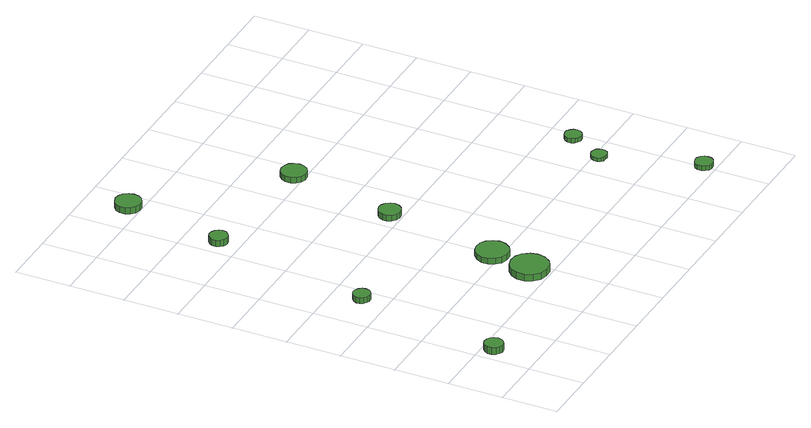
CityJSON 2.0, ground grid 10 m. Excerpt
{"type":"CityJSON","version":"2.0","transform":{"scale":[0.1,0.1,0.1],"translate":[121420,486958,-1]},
"CityObjects":{
"tree1":{"type":"SolitaryVegetationObject","attributes":{"function":"something"},"geometry":[{"type":"MultiSurface","lod":"1","boundaries":[[[0,1,2,3,4,5,6,7,8,9,10,11,12,13,14]],[[15,16,17,18,19,20,21,22,23,24,25,26,27,28,29]],[[0,29,28,1]],[[1,28,27,2]],[[2,27,26,3]],[[3,26,25,4]],[[4,25,24,5]],[[5,24,23,6]],[[6,23,22,7]],[[7,22,21,8]],[[8,21,20,9]],[[9,20,19,10]],[[10,19,18,11]],[[11,18,17,12]],[[12,17,16,13]],[[13,16,15,14]],[[14,15,29,0]]]}]},
"tree2":{"type":"SolitaryVegetationObject","attributes":{"function":"something"},"geometry":[{"type":"MultiSurface","lod":"1","boundaries":[[[30,31,32,33,34,35,36,37,38,39,40,41,42,43,44]],[[45,46,47,48,49,50,51,52,53,54,55,56,57,58,59]],[[30,59,58,31]],[[31,58,57,32]],[[32,57,56,33]],[[33,56,55,34]],[[34,55,54,35]],[[35,54,53,36]],[[36,53,52,37]],[[37,52,51,38]],[[38,51,50,39]],[[39,50,49,40]],[[40,49,48,41]],[[41,48,47,42]],[[42,47,46,43]],[[43,46,45,44]],[[44,45,59,30]]]}]},
"tree3":{"type":"SolitaryVegetationObject","attributes":{"function":"something"},"geometry":[{"type":"MultiSurface","lod":"1","boundaries":[[[60,61,62,63,64,65,66,67,68,69,70,71,72,73,74]],[[75,76,77,78,79,80,81,82,83,84,85,86,87,88,89]],[[60,89,88,61]],[[61,88,87,62]],[[62,87,86,63]],[[63,86,85,64]],[[64,85,84,65]],[[65,84,83,66]],[[66,83,82,67]],[[67,82,81,68]],[[68,81,80,69]],[[69,80,79,70]],[[70,79,78,71]],[[71,78,77,72]],[[72,77,76,73]],[[73,76,75,74]],[[74,75,89,60]]]}]},
"tree4":{"type":"SolitaryVegetationObject","attributes":{"function":"something"},"geometry":[{"type":"MultiSurface","lod":"1","boundaries":[[[90,91,92,93,94,95,96,97,98,99,100,101,102,103,104]],[[105,106,107,108,109,110,111,112,113,114,115,116,117,118,119]],[[90,119,118,91]],[[91,118,117,92]],[[92,117,116,93]],[[93,116,115,94]],[[94,115,114,95]],[[95,114,113,96]],[[96,113,112,97]],[[97,112,111,98]],[[98,111,110,99]],[[99,110,109,100]],[[100,109,108,101]],[[101,108,107,102]],[[102,107,106,103]],[[103,106,105,104]],[[104,105,119,90]]]}]},
"tree5":{"type":"SolitaryVegetationObject","attributes":{"function":"something"},"geometry":[{"type":"MultiSurface","lod":"1","boundaries":[[[120,121,122,123,124,125,126,127,128,129,130,131,132,133,134]],[[135,136,137,138,139,140,141,142,143,144,145,146,147,148,149]],[[120,149,148,121]],[[121,148,147,122]],[[122,147,146,123]],[[123,146,145,124]],[[124,145,144,125]],[[125,144,143,126]],[[126,143,142,127]],[[127,142,141,128]],[[128,141,140,129]],[[129,140,139,130]],[[130,139,138,131]],[[131,138,137,132]],[[132,137,136,133]],[[133,136,135,134]],[[134,135,149,120]]]}]},
"tree6":{"type":"SolitaryVegetationObject","attributes":{"function":"something"},"geometry":[{"type":"MultiSurface","lod":"1","boundaries":[[[150,151,152,153,154,155,156,157,158,159,160,161,162,163,164]],[[165,166,167,168,169,170,171,172,173,174,175,176,177,178,179]],[[150,179,178,151]],[[151,178,177,152]],[[152,177,176,153]],[[153,176,175,154]],[[154,175,174,155]],[[155,174,173,156]],[[156,173,172,157]],[[157,172,171,158]],[[158,171,170,159]],[[159,170,169,160]],[[160,169,168,161]],[[161,168,167,162]],[[162,167,166,163]],[[163,166,165,164]],[[164,165,179,150]]]}]},
"tree7":{"type":"SolitaryVegetationObject","attributes":{"function":"something"},"geometry":[{"type":"MultiSurface","lod":"1","boundaries":[[[180,181,182,183,184,185,186,187,188,189,190,191,192,193,194]],[[195,196,197,198,199,200,201,202,203,204,205,206,207,208,209]],[[180,209,208,181]],[[181,208,207,182]],[[182,207,206,183]],[[183,206,205,184]],[[184,205,204,185]],[[185,204,203,186]],[[186,203,202,187]],[[187,202,201,188]],[[188,201,200,189]],[[189,200,199,190]],[[190,199,198,191]],[[191,198,197,192]],[[192,197,196,193]],[[193,196,195,194]],[[194,195,209,180]]]}]},
"tree8":{"type":"SolitaryVegetationObject","attributes":{"function":"something"},"geometry":[{"type":"MultiSurface","lod":"1","boundaries":[[[210,211,212,213,214,215,216,217,218,219,220,221,222,223,224]],[[225,226,227,228,229,230,231,232,233,234,235,236,237,238,239]],[[210,239,238,211]],[[211,238,237,212]],[[212,237,236,213]],[[213,236,235,214]],[[214,235,234,215]],[[215,234,233,216]],[[216,233,232,217]],[[217,232,231,218]],[[218,231,230,219]],[[219,230,229,220]],[[220,229,228,221]],[[221,228,227,222]],[[222,227,226,223]],[[223,226,225,224]],[[224,225,239,210]]]}]},
"tree9":{"type":"SolitaryVegetationObject","attributes":{"function":"something"},"geometry":[{"type":"MultiSurface","lod":"1","boundaries":[[[240,241,242,243,244,245,246,247,248,249,250,251,252,253,254]],[[255,256,257,258,259,260,261,262,263,264,265,266,267,268,269]],[[240,269,268,241]],[[241,268,267,242]],[[242,267,266,243]],[[243,266,265,244]],[[244,265,264,245]],[[245,264,263,246]],[[246,263,262,247]],[[247,262,261,248]],[[248,261,260,249]],[[249,260,259,250]],[[250,259,258,251]],[[251,258,257,252]],[[252,257,256,253]],[[253,256,255,254]],[[254,255,269,240]]]}]},
"tree10":{"type":"SolitaryVegetationObject","attributes":{"function":"something"},"geometry":[{"type":"MultiSurface","lod":"1","boundaries":[[[270,271,272,273,274,275,276,277,278,279,280,281,282,283,284]],[[285,286,287,288,289,290,291,292,293,294,295,296,297,298,299]],[[270,299,298,271]],[[271,298,297,272]],[[272,297,296,273]],[[273,296,295,274]],[[274,295,294,275]],[[275,294,293,276]],[[276,293,292,277]],[[277,292,291,278]],[[278,291,290,279]],[[279,290,289,280]],[[280,289,288,281]],[[281,288,287,282]],[[282,287,286,283]],[[283,286,285,284]],[[284,285,299,270]]]}]},
"tree11":{"type":"SolitaryVegetationObject","attributes":{"function":"something"},"geometry":[{"type":"MultiSurface","lod":"1","boundaries":[[[300,301,302,303,304,305,306,307,308,309,310,311,312,313,314]],[[315,316,317,318,319,320,321,322,323,324,325,326,327,328,329]],[[300,329,328,301]],[[301,328,327,302]],[[302,327,326,303]],[[303,326,325,304]],[[304,325,324,305]],[[305,324,323,306]],[[306,323,322,307]],[[307,322,321,308]],[[308,321,320,309]],[[309,320,319,310]],[[310,319,318,311]],[[311,318,317,312]],[[312,317,316,313]],[[313,316,315,314]],[[314,315,329,300]]]}]}
},
"vertices":[
[43,78,23],[41,85,23],[37,91,23],[31,94,23],[24,95,23],[18,93,23],[13,88,23],[10,82,23],[10,75,23],[13,68,23],[18,64,23],[24,61,23],[31,62,23],[37,66,23],[41,71,23],[41,71,10],[37,66,10],[31,62,10],[24,61,10],[18,64,10],[13,68,10],[10,75,10],[10,82,10],[13,88,10],[18,93,10],[24,95,10],[31,94,10],[37,91,10],[41,85,10],[43,78,10],
[94,348,17],[93,354,17],[89,360,17],[83,363,17],[77,364,17],[71,362,17],[66,357,17],[63,351,17],[63,345,17],[66,339,17],[71,335,17],[77,333,17],[83,333,17],[89,337,17],[93,342,17],[93,342,6],[89,337,6],[83,333,6],[77,333,6],[71,335,6],[66,339,6],[63,345,6],[63,351,6],[66,357,6],[71,362,6],[77,364,6],[83,363,6],[89,360,6],[93,354,6],[94,348,6],
[315,138,19],[312,151,19],[304,163,19],[292,170,19],[278,171,19],[264,167,19],[254,157,19],[248,145,19],[248,130,19],[254,118,19],[264,108,19],[278,104,19],[292,105,19],[304,112,19],[312,124,19],[312,124,6],[304,112,6],[292,105,6],[278,104,6],[264,108,6],[254,118,6],[248,130,6],[248,145,6],[254,157,6],[264,167,6],[278,171,6],[292,170,6],[304,163,6],[312,151,6],[315,138,6],
[153,641,18],[152,648,18],[147,654,18],[141,657,18],[134,658,18],[128,656,18],[123,651,18],[120,645,18],[120,638,18],[123,632,18],[128,627,18],[134,625,18],[141,625,18],[147,629,18],[152,635,18],[152,635,6],[147,629,6],[141,625,6],[134,625,6],[128,627,6],[123,632,6],[120,638,6],[120,645,6],[123,651,6],[128,656,6],[134,658,6],[141,657,6],[147,654,6],[152,648,6],[153,641,6],
[327,214,17],[324,226,17],[317,236,17],[307,242,17],[294,243,17],[283,240,17],[274,231,17],[269,220,17],[269,208,17],[274,197,17],[283,189,17],[294,185,17],[307,186,17],[317,192,17],[324,202,17],[324,202,6],[317,192,6],[307,186,6],[294,185,6],[283,189,6],[274,197,6],[269,208,6],[269,220,6],[274,231,6],[283,240,6],[294,243,6],[307,242,6],[317,236,6],[324,226,6],[327,214,6],
[191,824,18],[189,833,18],[184,841,18],[175,846,18],[166,847,18],[157,844,18],[149,837,18],[145,829,18],[145,819,18],[149,810,18],[157,804,18],[166,801,18],[175,802,18],[184,807,18],[189,814,18],[189,814,6],[184,807,6],[175,802,6],[166,801,6],[157,804,6],[149,810,6],[145,819,6],[145,829,6],[149,837,6],[157,844,6],[166,847,6],[175,846,6],[184,841,6],[189,833,6],[191,824,6],
[357,423,17],[355,431,17],[350,438,17],[343,442,17],[335,443,17],[327,440,17],[321,435,17],[317,427,17],[317,419,17],[321,411,17],[327,406,17],[335,403,17],[343,404,17],[350,408,17],[355,415,17],[355,415,6],[350,408,6],[343,404,6],[335,403,6],[327,406,6],[321,411,6],[317,419,6],[317,427,6],[321,435,6],[327,440,6],[335,443,6],[343,442,6],[350,438,6],[355,431,6],[357,423,6],
[399,620,17],[397,629,17],[392,637,17],[384,641,17],[374,642,17],[365,640,17],[358,633,17],[354,625,17],[354,615,17],[358,606,17],[365,600,17],[374,597,17],[384,598,17],[392,603,17],[397,611,17],[397,611,6],[392,603,6],[384,598,6],[374,597,6],[365,600,6],[358,606,6],[354,615,6],[354,625,6],[358,633,6],[365,640,6],[374,642,6],[384,641,6],[392,637,6],[397,629,6],[399,620,6],
[666,191,14],[665,196,14],[662,201,14],[656,204,14],[651,205,14],[645,203,14],[641,199,14],[638,194,14],[638,188,14],[641,182,14],[645,178,14],[651,177,14],[656,177,14],[662,180,14],[665,185,14],[665,185,7],[662,180,7],[656,177,7],[651,177,7],[645,178,7],[641,182,7],[638,188,7],[638,194,7],[641,199,7],[645,203,7],[651,205,7],[656,204,7],[662,201,7],[665,196,7],[666,191,7],
[720,22,16],[719,29,16],[715,34,16],[709,38,16],[702,38,16],[696,36,16],[691,32,16],[688,26,16],[688,19,16],[691,13,16],[696,8,16],[702,6,16],[709,7,16],[715,10,16],[719,16,16],[719,16,7],[715,10,7],[709,7,7],[702,6,7],[696,8,7],[691,13,7],[688,19,7],[688,26,7],[691,32,7],[696,36,7],[702,38,7],[709,38,7],[715,34,7],[719,29,7],[720,22,7],
[703,256,14],[702,262,14],[698,267,14],[693,271,14],[686,271,14],[680,269,14],[676,265,14],[673,259,14],[673,253,14],[676,247,14],[680,243,14],[686,241,14],[693,241,14],[698,245,14],[702,250,14],[702,250,6],[698,245,6],[693,241,6],[686,241,6],[680,243,6],[676,247,6],[673,253,6],[673,259,6],[676,265,6],[680,269,6],[686,271,6],[693,271,6],[698,267,6],[702,262,6],[703,256,6]
]}
